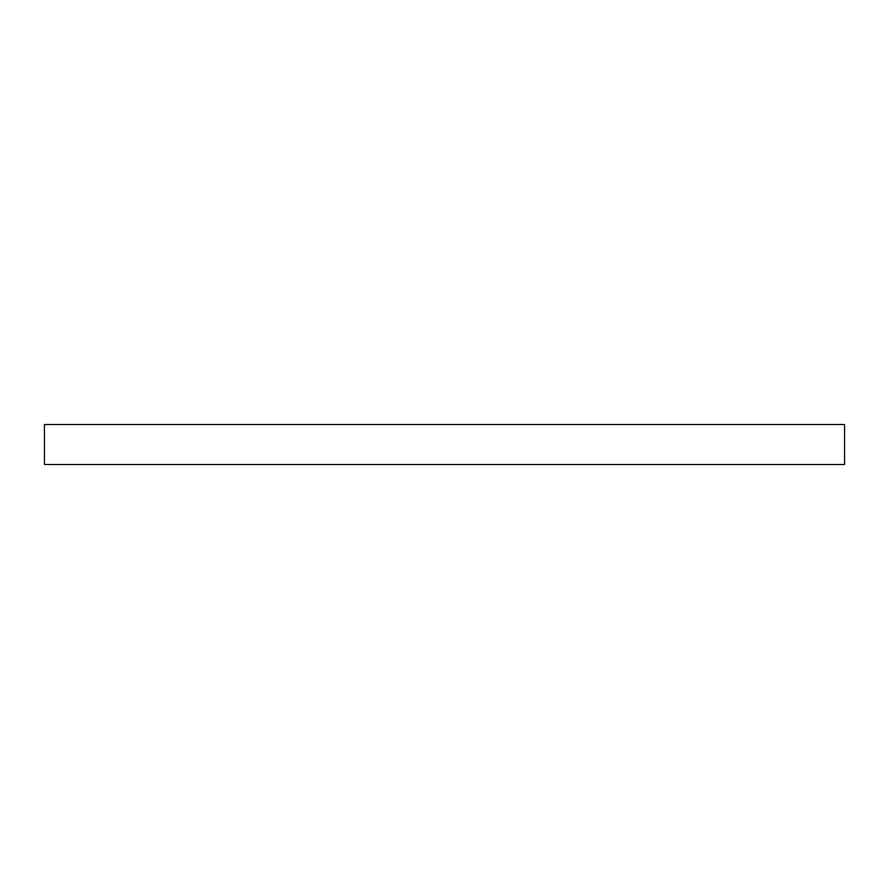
<?xml version="1.0" encoding="UTF-8"?>
<svg xmlns="http://www.w3.org/2000/svg" width="889" height="889" viewBox="0 0 889 889"><rect width="100%" height="100%" fill="white"/><g stroke="black" fill="none" stroke-linecap="round" stroke-linejoin="round"><path stroke-width="1.33" d="M844.55 424.498L44.45 424.498L44.45 464.503L844.55 464.503L844.55 424.498"/></g></svg>
